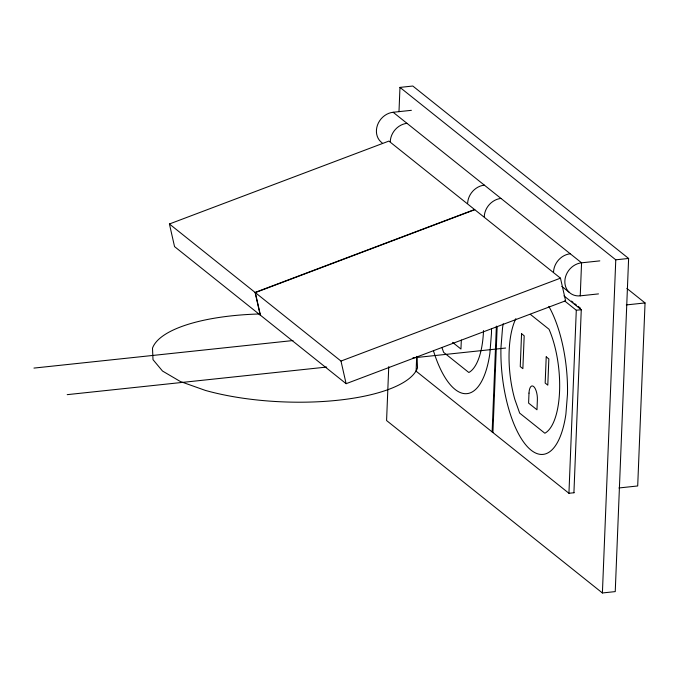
<?xml version="1.0" encoding="UTF-8"?>
<svg xmlns="http://www.w3.org/2000/svg" width="679" height="679" viewBox="0 0 679 679"><rect width="100%" height="100%" fill="white"/><g stroke="black" fill="none" stroke-linecap="round" stroke-linejoin="round"><path stroke-width="1.02" d="M388.753 366.609L386.58 420.547L602.4 592.971L615.242 591.604L628.618 258.453L412.807 86.029L399.965 87.396L398.989 111.721M416.702 356.373L416.108 371.184L568.934 493.285L574.145 492.725M461.321 340.043L460.956 349.048L452.579 342.36M492.131 431.92L496.383 326.115M492.92 432.548L497.164 326.743M568.934 493.285L576.293 310.244L564.724 301.009M598.496 293.897L580.239 295.84L581.572 262.815L393.133 112.264A17.493 15.082 -51.4 0 0 377.482 125.089A17.493 15.082 -51.4 0 0 382.175 142.913M573.916 492.75L581.266 309.717L563.918 295.857M602.4 592.971L615.777 259.819L399.965 87.396M626.878 288.414L645.05 302.936L637.7 485.969L618.942 487.963M169.419 223.985L388.897 141.088L560.472 278.161L565.599 300.78L346.12 383.686L174.545 246.604L169.419 223.985L340.985 361.067L346.12 383.686M474.57 209.531L255.083 292.428L260.21 315.048M474.799 209.718L255.321 292.615L260.447 315.243M340.985 361.067L560.472 278.161M393.133 112.264L411.381 110.329M599.82 260.88L581.572 262.815A17.493 15.082 -51.4 0 0 564.852 281.03A17.493 15.082 -51.4 0 0 580.239 295.84M615.777 259.819L628.618 258.453M576.293 310.244L581.496 309.692M626.301 304.93L645.05 302.936M33.95 368.086L292.997 340.544M67.204 394.652L326.692 367.059M412.857 357.901L505.626 348.038M571.48 301.086L573.127 302.393M574.782 303.708L576.437 305.024M578.092 306.331L580.57 308.3M561.813 286.394L569.087 292.208M530.341 314.335L549.031 329.264A63.614 24.529 83.9 0 1 544.855 433.236L519.664 413.112L514.826 399.405A63.614 24.529 83.9 0 1 515.828 318.68M441.919 347.478L443.642 352.376L468.833 372.499A63.614 24.529 83.9 0 0 483.516 330.58M417.059 357.451L417.526 367.857A133.508 43.906 2.3 0 1 205.355 390.408L180.368 381.522L162.51 371.04L153.004 359.658L152.495 348.174A133.508 43.906 2.3 0 1 260.303 313.953M467.627 203.361A17.493 15.082 -51.4 0 1 484.348 185.138M484.254 216.643A17.493 15.082 -51.4 0 1 500.975 198.421M553.538 271.99A17.493 15.082 -51.4 0 1 570.25 253.776M390.272 141.555A17.493 15.082 -51.4 0 1 406.993 123.34M503.224 323.73A83.763 32.303 83.9 0 0 502.528 328.025L500.941 347.971A83.763 32.303 83.9 0 0 528.118 447.469A83.763 32.303 83.9 0 0 565.896 414.139L567.483 394.193A83.763 32.303 83.9 0 0 548.836 306.39M433.414 350.636A83.763 32.303 83.9 0 0 489.873 353.403L491.46 333.457A83.763 32.303 83.9 0 0 491.503 328.449M521.565 333.72L520.25 366.584L522.864 368.672L524.188 335.808L521.565 333.72M529 393.107L528.601 403.097L536.979 409.785L537.378 399.804A10.584 4.082 83.9 0 0 533.592 386.47A10.584 4.082 83.9 0 0 529 393.107M546.222 356.848L545.169 383.058L547.792 385.146L548.844 358.936L546.222 356.848"/></g></svg>
